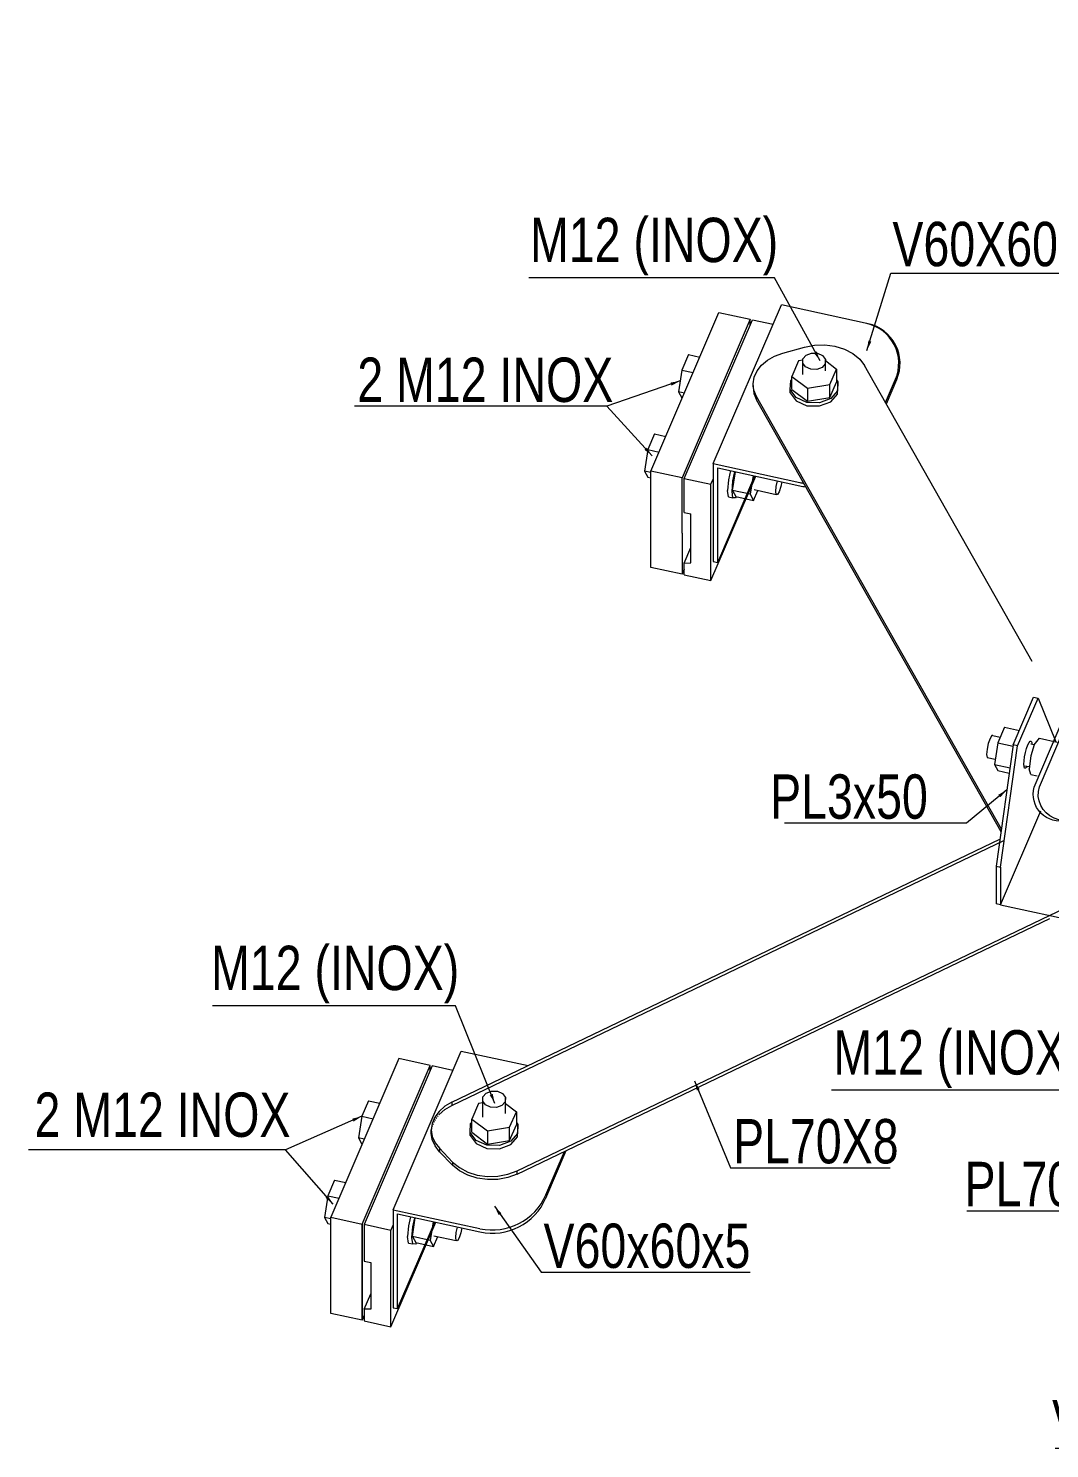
# Model space of a CAD drawing. Header units: millimetres. Extents: x -547695 to 905972, y -1055718 to 167349.
# Drawn here: x -535095 to -534212, y -1053185 to -1051956 of the extents above; entities that cross this region are included whole.
import ezdxf

# ---------------------------------------------------------------- set-up
doc = ezdxf.new("R2010")
doc.units = ezdxf.units.MM
for name, pattern in [('HIDDEN', [9.525, 6.35, -3.175]), ('View- chi tiet Neo Cap Bao Ho$0$XKITLINE00', [0]), ('View- chi tiet Neo Cap Bao Ho$0$XKITLINE01', [4, 1, -1, 1, -1])]:
    doc.linetypes.add(name, pattern=pattern)
for name, color, linetype, lineweight in [('A-FLOR', 5, 'Continuous', 20), ('A-HIDD', 45, 'HIDDEN', 9), ('A-LITE', 9, 'Continuous', 9), ('A-SYMBOLS', 10, 'Continuous', 13), ('View- chi tiet Neo Cap Bao Ho$0$Grid', 1, 'Continuous', 0), ('View- chi tiet Neo Cap Bao Ho$0$NTT-8-THAY', 7, 'Continuous', 18), ('View- chi tiet Neo Cap Bao Ho$0$S281M_STEEL-COL', 4, 'Continuous', 0)]:
    doc.layers.add(name, color=color, linetype=linetype, lineweight=lineweight)
doc.layers.add('View- chi tiet Neo Cap Bao Ho$0$BOLT', color=7, linetype='Continuous')
doc.styles.add('View- chi tiet Neo Cap Bao Ho$0$Style-Arial', font='arial.ttf')
doc.styles.add('VTK_Arial', font='arial.ttf', dxfattribs={"width": 0.8})
doc.dimstyles.new('View- chi tiet Neo Cap Bao Ho$0$DIM 1-350', dxfattribs={"dimscale": 4.2, "dimtxt": 250, "dimasz": 100, "dimexe": 100, "dimexo": 1, "dimgap": 80, "dimtad": 1, "dimdec": 0, "dimzin": 0, "dimdsep": 46, "dimtxsty": 'VTK_Arial', "dimblk": 'ARCHTICK', "dimblk2": 'View- chi tiet Neo Cap Bao Ho$0$_ArchTick', "dimcen": 150, "dimdle": 100, "dimclrd": 256, "dimclre": 256, "dimclrt": 7, "dimadec": 0, "dimazin": 0, "dimtfac": 1, "dimtdec": 0, "dimtix": 1, "dimtmove": 2, "dimatfit": 3, "dimfxl": 1, "dimtvp": 0.833333, "dimtolj": 1, "dimtzin": 0, "dimarcsym": 0})

# ---------------------------------------------------------------- blocks, each defined once
blk = doc.blocks.new('*A1020')
at = {"layer": 'View- chi tiet Neo Cap Bao Ho$0$BOLT', "color": 7, "linetype": 'View- chi tiet Neo Cap Bao Ho$0$XKITLINE00', "lineweight": 0}
for p, q in [((-2304.55, 598.17), (-2305.7, 595.49)), ((-2303.82, 598.29), (-2304.55, 598.17)), ((-2303.82, 598.58), (-2303.78, 599.32)), ((-2303.33, 597.93), (-2303.82, 598.58)), ((-2303.82, 595.8), (-2303.82, 598.58)), ((-2303.78, 599.32), (-2303.23, 599.95)), ((-2303.23, 599.95), (-2302.32, 600.29)), ((-2302.32, 600.29), (-2301.29, 600.27)), ((-2301.29, 600.27), (-2300.41, 599.88)), ((-2299.96, 598.49), (-2300.51, 597.86)), ((-2300.41, 599.88), (-2299.92, 599.22)), ((-2299.92, 599.22), (-2299.96, 598.49)), ((-2299.92, 596.44), (-2299.92, 599.22)), ((-2299.92, 598.19), (-2298.04, 596.75)), ((-2302.45, 597.54), (-2303.33, 597.93)), ((-2301.42, 597.51), (-2302.45, 597.54)), ((-2300.51, 597.86), (-2301.42, 597.51)), ((-2299.19, 594.08), (-2298.04, 596.75)), ((-2298.04, 596.75), (-2298.04, 594.51)), ((-2305.96, 593.21), (-2305.89, 594.76)), ((-2304.94, 591.84), (-2305.96, 593.21)), ((-2305.96, 592.65), (-2305.96, 593.21)), ((-2305.89, 594.76), (-2305.7, 594.97)), ((-2305.7, 595.49), (-2303.02, 593.45)), ((-2305.7, 593.25), (-2305.7, 595.49)), ((-2305.7, 593.25), (-2303.02, 591.2)), ((-2303.02, 593.45), (-2299.19, 594.08)), ((-2303.02, 593.45), (-2303.02, 591.2)), ((-2299.19, 591.83), (-2298.04, 594.51)), ((-2299.19, 591.83), (-2299.19, 594.08)), ((-2298.04, 594.91), (-2297.78, 594.55)), ((-2297.78, 594.55), (-2297.85, 593)), ((-2297.85, 592.44), (-2297.78, 593.99)), ((-2297.78, 593.99), (-2297.78, 594.55)), ((-2305.96, 592.65), (-2304.94, 591.28)), ((-2303.1, 591.02), (-2304.94, 591.84)), ((-2304.94, 591.28), (-2303.1, 590.45)), ((-2300.93, 590.96), (-2303.1, 591.02)), ((-2303.02, 591.2), (-2299.19, 591.83)), ((-2299.01, 591.69), (-2300.93, 590.96)), ((-2300.93, 590.4), (-2299.01, 591.13)), ((-2297.85, 593), (-2299.01, 591.69)), ((-2299.01, 591.13), (-2297.85, 592.44)), ((-2303.1, 590.45), (-2300.93, 590.4))]:
    blk.add_line(p, q, dxfattribs=at)
blk = doc.blocks.new('*A1031')
at = {"layer": 'View- chi tiet Neo Cap Bao Ho$0$BOLT', "color": 7, "linetype": 'View- chi tiet Neo Cap Bao Ho$0$XKITLINE00', "lineweight": 0}
for p, q in [((-2323.43, 598.65), (-2324.58, 595.97)), ((-2323.43, 598.65), (-2321.5, 598.23)), ((-2324.58, 595.97), (-2325.15, 592.25)), ((-2324.58, 595.97), (-2322.64, 595.55)), ((-2324.15, 592.03), (-2325.15, 592.25)), ((-2325.15, 592.25), (-2324.58, 591.21)), ((-2324.58, 591.21), (-2324.51, 591.19)), ((-2329.28, 585.01), (-2330.43, 582.33)), ((-2329.28, 585.01), (-2327.34, 584.59)), ((-2330.43, 582.33), (-2331, 578.61)), ((-2330.43, 582.33), (-2328.49, 581.91)), ((-2329.91, 578.37), (-2331, 578.61)), ((-2331, 578.61), (-2330.43, 577.56)), ((-2316.24, 578.71), (-2316.57, 577.15)), ((-2315.89, 575.31), (-2315.39, 578.52)), ((-2315.8, 576.98), (-2315.47, 578.54)), ((-2330.43, 577.56), (-2329.91, 577.45)), ((-2316.57, 577.15), (-2316.73, 575.29)), ((-2315.97, 575.13), (-2315.8, 576.98)), ((-2312.33, 577.86), (-2312.83, 574.65)), ((-2308.36, 576.01), (-2308.16, 576.95)), ((-2307.39, 576.78), (-2307.56, 575.96)), ((-2316.57, 574.2), (-2316.73, 575.29)), ((-2316.57, 574.2), (-2315.8, 574.04)), ((-2315.8, 574.04), (-2315.97, 575.13)), ((-2312.83, 574.65), (-2315.89, 575.31)), ((-2315.89, 575.31), (-2315.31, 574.27)), ((-2315.35, 574.01), (-2315.8, 574.04)), ((-2315.21, 574.25), (-2315.35, 574.01)), ((-2315.31, 574.27), (-2312.25, 573.6)), ((-2312.83, 574.65), (-2312.25, 573.6)), ((-2312.25, 573.6), (-2311.53, 575.3)), ((-2312.19, 575.44), (-2308.36, 574.61)), ((-2308.44, 575.13), (-2308.36, 576.01)), ((-2308.36, 574.61), (-2308.44, 575.13)), ((-2308.15, 574.59), (-2308.36, 574.61)), ((-2307.86, 575.09), (-2308.15, 574.59)), ((-2307.56, 575.96), (-2307.86, 575.09))]:
    blk.add_line(p, q, dxfattribs=at)
blk = doc.blocks.new('*A1032')
at = {"layer": 'View- chi tiet Neo Cap Bao Ho$0$BOLT', "color": 7, "linetype": 'View- chi tiet Neo Cap Bao Ho$0$XKITLINE00', "lineweight": 0}
for p, q in [((-2268.46, 726.88), (-2269.61, 724.2)), ((-2268.46, 726.88), (-2266.53, 726.46)), ((-2269.61, 724.2), (-2270.19, 720.48)), ((-2269.61, 724.2), (-2267.68, 723.78)), ((-2269.19, 720.26), (-2270.19, 720.48)), ((-2270.19, 720.48), (-2269.61, 719.44)), ((-2269.61, 719.44), (-2269.55, 719.42)), ((-2274.31, 713.24), (-2275.46, 710.56)), ((-2274.31, 713.24), (-2272.38, 712.82)), ((-2275.46, 710.56), (-2276.03, 706.84)), ((-2275.46, 710.56), (-2273.53, 710.14)), ((-2274.94, 706.6), (-2276.03, 706.84)), ((-2276.03, 706.84), (-2275.46, 705.8)), ((-2275.46, 705.8), (-2274.94, 705.68)), ((-2261.6, 705.38), (-2261.77, 703.52)), ((-2261.27, 706.94), (-2261.6, 705.38)), ((-2260.92, 703.54), (-2260.43, 706.76)), ((-2260.84, 705.21), (-2260.51, 706.77)), ((-2257.37, 706.09), (-2257.86, 702.88)), ((-2261.6, 702.44), (-2261.77, 703.52)), ((-2261, 703.36), (-2260.84, 705.21)), ((-2260.84, 702.27), (-2261, 703.36)), ((-2257.86, 702.88), (-2260.92, 703.54)), ((-2260.92, 703.54), (-2260.35, 702.5)), ((-2257.29, 701.83), (-2256.56, 703.53)), ((-2257.22, 703.67), (-2253.4, 702.84)), ((-2253.48, 703.36), (-2253.4, 704.24)), ((-2253.4, 702.84), (-2253.48, 703.36)), ((-2253.4, 704.24), (-2253.2, 705.18)), ((-2252.89, 703.32), (-2253.18, 702.83)), ((-2252.6, 704.19), (-2252.89, 703.32)), ((-2252.42, 705.01), (-2252.6, 704.19)), ((-2261.6, 702.44), (-2260.84, 702.27)), ((-2260.39, 702.24), (-2260.84, 702.27)), ((-2260.25, 702.48), (-2260.39, 702.24)), ((-2260.35, 702.5), (-2257.29, 701.83)), ((-2257.86, 702.88), (-2257.29, 701.83)), ((-2253.18, 702.83), (-2253.4, 702.84))]:
    blk.add_line(p, q, dxfattribs=at)
blk = doc.blocks.new('*A1033')
at = {"layer": 'View- chi tiet Neo Cap Bao Ho$0$BOLT', "color": 7, "linetype": 'View- chi tiet Neo Cap Bao Ho$0$XKITLINE00', "lineweight": 0}
for p, q in [((-2249.58, 725.82), (-2250.73, 723.14)), ((-2248.83, 725.94), (-2249.58, 725.82)), ((-2248.85, 725.41), (-2248.82, 726.15)), ((-2248.37, 724.76), (-2248.85, 725.41)), ((-2248.85, 723.45), (-2248.85, 725.41)), ((-2248.82, 726.15), (-2248.27, 726.78)), ((-2248.27, 726.78), (-2247.35, 727.12)), ((-2247.35, 727.12), (-2246.32, 727.1)), ((-2246.32, 727.1), (-2245.44, 726.71)), ((-2244.99, 725.32), (-2245.54, 724.69)), ((-2245.44, 726.71), (-2244.96, 726.05)), ((-2244.96, 726.05), (-2244.99, 725.32)), ((-2244.96, 724.09), (-2244.96, 726.05)), ((-2244.96, 725.84), (-2243.08, 724.4)), ((-2250.92, 722.4), (-2250.73, 722.62)), ((-2250.73, 723.14), (-2248.05, 721.09)), ((-2250.73, 720.9), (-2250.73, 723.14)), ((-2247.49, 724.37), (-2248.37, 724.76)), ((-2246.45, 724.34), (-2247.49, 724.37)), ((-2245.54, 724.69), (-2246.45, 724.34)), ((-2244.23, 721.72), (-2243.08, 724.4)), ((-2243.08, 724.4), (-2243.08, 722.16)), ((-2243.08, 722.56), (-2242.81, 722.2)), ((-2251, 720.86), (-2250.92, 722.4)), ((-2249.98, 719.49), (-2251, 720.86)), ((-2251, 720.29), (-2251, 720.86)), ((-2251, 720.29), (-2249.98, 718.93)), ((-2250.73, 720.9), (-2248.05, 718.85)), ((-2248.05, 721.09), (-2244.23, 721.72)), ((-2248.05, 721.09), (-2248.05, 718.85)), ((-2244.23, 719.48), (-2243.08, 722.16)), ((-2244.23, 719.48), (-2244.23, 721.72)), ((-2242.89, 720.65), (-2244.04, 719.34)), ((-2244.04, 718.78), (-2242.89, 720.09)), ((-2242.81, 722.2), (-2242.89, 720.65)), ((-2242.89, 720.09), (-2242.81, 721.64)), ((-2242.81, 721.64), (-2242.81, 722.2)), ((-2248.13, 718.66), (-2249.98, 719.49)), ((-2249.98, 718.93), (-2248.13, 718.1)), ((-2245.96, 718.61), (-2248.13, 718.66)), ((-2248.13, 718.1), (-2245.96, 718.05)), ((-2248.05, 718.85), (-2244.23, 719.48)), ((-2244.04, 719.34), (-2245.96, 718.61)), ((-2245.96, 718.05), (-2244.04, 718.78))]:
    blk.add_line(p, q, dxfattribs=at)
blk = doc.blocks.new('View- chi tiet Neo Cap Bao Ho$0$ASDFSD')
at = {"layer": 'View- chi tiet Neo Cap Bao Ho$0$S281M_STEEL-COL', "color": 3, "linetype": 'View- chi tiet Neo Cap Bao Ho$0$XKITLINE00', "lineweight": 0}
for points in [[(628.73, 1205.9), (628.73, 1206.88), (623.37, 1208.05), (611.68, 1180.77), (617.03, 1179.6), (628.73, 1206.88)], [(617.41, 1163.95), (617.03, 1163.06), (611.68, 1164.22), (611.68, 1180.77)]]:
    blk.add_lwpolyline(points, dxfattribs=at)
blk.add_lwpolyline([(617.03, 1163.06), (617.03, 1179.6)], close=True, dxfattribs=at)
blk = doc.blocks.new('View- chi tiet Neo Cap Bao Ho$0$SDAFSA')
at = {"layer": 'View- chi tiet Neo Cap Bao Ho$0$S281M_STEEL-COL', "color": 3, "linetype": 'View- chi tiet Neo Cap Bao Ho$0$XKITLINE00', "lineweight": 0}
for points in [[(630.93, 1206.02), (627.38, 1206.8), (615.69, 1179.51), (615.69, 1173.22), (616.84, 1172.97), (616.84, 1164.99), (615.69, 1164.96), (615.69, 1162.97), (620.28, 1161.97), (620.28, 1178.51), (615.69, 1179.51)], [(620.28, 1161.97), (627.97, 1179.92)], [(620.28, 1178.51), (620.66, 1179.41)], [(615.69, 1164.96), (616.84, 1167.64)]]:
    blk.add_lwpolyline(points, dxfattribs=at)
blk = doc.blocks.new('View- chi tiet Neo Cap Bao Ho$0$DGDSFSS')
at = {"layer": 'View- chi tiet Neo Cap Bao Ho$0$S281M_STEEL-COL', "color": 3, "linetype": 'View- chi tiet Neo Cap Bao Ho$0$XKITLINE00', "lineweight": 0}
for p, q in [((628.46, 1309), (640.16, 1336.28)), ((645.51, 1335.11), (633.82, 1307.83)), ((640.16, 1336.28), (645.51, 1335.11)), ((645.51, 1334.14), (645.51, 1335.11)), ((634.2, 1307.75), (645.89, 1335.03)), ((645.89, 1335.03), (649.44, 1334.26)), ((633.82, 1307.83), (628.46, 1309)), ((628.46, 1292.46), (628.46, 1309)), ((633.82, 1298.32), (633.82, 1307.83)), ((634.2, 1301.9), (634.2, 1307.75)), ((634.2, 1307.75), (638.79, 1306.75)), ((638.79, 1290.2), (646.48, 1308.15)), ((638.79, 1306.75), (639.17, 1307.64)), ((638.79, 1290.2), (638.79, 1306.75)), ((634.2, 1301.9), (635.35, 1301.65)), ((635.35, 1293.22), (635.35, 1301.65)), ((633.82, 1298.32), (633.82, 1291.29)), ((634.2, 1293.19), (635.35, 1295.87)), ((633.82, 1291.29), (628.46, 1292.46)), ((634.2, 1292.18), (633.82, 1291.29)), ((634.2, 1293.19), (635.35, 1293.22)), ((634.2, 1291.2), (634.2, 1293.19)), ((634.2, 1291.2), (638.79, 1290.2))]:
    blk.add_line(p, q, dxfattribs=at)
blk = doc.blocks.new('loxo')
at = {"ltscale": 5}
for points in [[(6956, 3525, -0.939441), (8448, 3525), (9661, -3473, -0.875699), (8169, -3473)], [(8562, 3525, -0.939441), (10054, 3525), (11267, -3473, -0.875699), (9775, -3473)], [(10168, 3525, -0.939441), (11660, 3525), (12873, -3473, -0.875699), (11381, -3473)], [(11774, 3525, -0.939441), (13266, 3525), (14479, -3473, -0.875699), (12987, -3473)], [(13379, 3525, -0.939441), (14872, 3525), (16085, -3473, -0.875699), (14593, -3473)], [(14985, 3525, -0.939441), (16478, 3525), (17691, -3473, -0.875699), (16199, -3473)], [(16591, 3525, -0.939441), (18083, 3525), (19297, -3473, -0.875699), (17804, -3473)], [(18197, 3525, -0.939441), (19689, 3525), (20902, -3473, -0.875699), (19410, -3473)], [(1115, -1062), (-2273, -1062, -0.895276), (-2273, 1106), (1115, 1106)]]:
    blk.add_lwpolyline(points, format="xyb", close=True, dxfattribs=at)
for points in [[(-3114, -493, -0.58035), (-2367, 1297), (1021, 1297), (1115, 1106)], [(30652, -651, 0.616819), (30080, 1276), (28845, 1276)], [(29471, -1050), (29910, -1050, 0.895276), (29910, 1118), (29405, 1118)]]:
    blk.add_lwpolyline(points, format="xyb", dxfattribs=at)
for points in [[(28087, 1276), (26692, 1276), (26522, 1118)], [(1115, 678), (7450, 678)], [(26522, 690), (20187, 690)], [(27552, 1118), (26522, 1118), (26522, -1050), (27540, -1050)], [(26522, -589), (20402, -589)], [(1115, -601), (7671, -601)]]:
    blk.add_lwpolyline(points, dxfattribs=at)
blk.add_ellipse((-858, 19), major_axis=(-928, 0), ratio=0.598449, dxfattribs=at)
at = {"layer": 'A-HIDD', "ltscale": 500}
blk.add_arc((-811, 912), 1317, 222.22706, 311.05557, dxfattribs=at)
blk = doc.blocks.new('_ARCHTICK')
at = {"color": 0, "linetype": 'ByBlock', "const_width": 0.15}
blk.add_lwpolyline([(-0.5, -0.5), (0.5, 0.5)], dxfattribs=at)
blk = doc.blocks.new('View- chi tiet Neo Cap Bao Ho$0$_ArchTick')
at = {"color": 0, "linetype": 'ByBlock', "const_width": 0.15}
blk.add_lwpolyline([(-0.5, -0.5), (0.5, 0.5)], dxfattribs=at)
blk = doc.blocks.new('gcc')
at = {"layer": 'View- chi tiet Neo Cap Bao Ho$0$NTT-8-THAY', "style": 'View- chi tiet Neo Cap Bao Ho$0$Style-Arial', "width": 0.75}
for s, p in [('M12 (INOX) ', (8616, 45495)), ('V60X60X5', (24285, 45319)), ('2 M12 INOX ', (1148, 39445)), ('V60X60X5', (49645, 39498)), ('M12 (INOX) ', (45069, 36228)), ('2 M12 INOX ', (66587, 29501)), ('PL3x50', (18995, 21411)), ('M12 (INOX) ', (-5175, 13996)), ('M12 (INOX) ', (21734, 10342)), ('2 M12 INOX ', (-12810, 7645)), ('PL70X8', (17394, 6498)), ('PL70x8', (27402, 4647)), ('M12 (INOX) ', (46091, 4236)), ('V60x60x5', (9199, 1975)), ('2 M12 INOX ', (52748, -31)), ('V60X60X5', (31190, -5655))]:
    blk.add_text(s, height=1920, dxfattribs=at).set_placement(p)
at = {"layer": 'A-SYMBOLS'}
for points in [[(23186, 41677), (24221, 45018), (33281, 45018)], [(21154, 41227), (19186, 44822), (8570, 44822)], [(15108, 40354), (11932, 39259), (1024, 39259)], [(13897, 37114), (11932, 39259), (1024, 39259)], [(60774, 34129), (58497, 39258), (49829, 39258)], [(57416, 32739), (55709, 35555), (45010, 35555)], [(64418, 29607), (66323, 28942), (77647, 28942)], [(63018, 26641), (66323, 28942), (77647, 28942)], [(29233, 22661), (27483, 21225), (19617, 21225)], [(32343, 20633), (32374, 9669), (21653, 9669)], [(7095, 9091), (5395, 13323), (-5120, 13323)], [(15727, 10067), (17290, 6312), (24191, 6312)], [(1342, 8537), (-1954, 7086), (-13074, 7086)], [(100, 4738), (-1954, 7086), (-13074, 7086)], [(36195, 6735), (34355, 4435), (27503, 4435)], [(7077, 4644), (9095, 1789), (18129, 1789)], [(43605, 583), (46147, 3564), (56731, 3564)], [(49180, -5644), (52484, -590), (63808, -590)], [(50579, -2678), (52484, -590), (63808, -590)], [(43502, -3293), (41244, -5841), (31327, -5841)]]:
    blk.add_leader(points, dimstyle='View- chi tiet Neo Cap Bao Ho$0$DIM 1-350', override={"dimtad": 0}, dxfattribs=at)

msp = doc.modelspace()

# ---------------------------------------------------------------- linework, layer by layer
at = {"lineweight": 0}
msp.add_lwpolyline([(-534254.5, -1052714.7), (-534258.4, -1052713.9)], dxfattribs=at)
at = {"layer": 'A-HIDD', "lineweight": 0, "ltscale": 1000}
msp.add_line((-534228.9, -1052573.2), (-534228.1, -1052573.2), dxfattribs=at)
at = {"layer": 'View- chi tiet Neo Cap Bao Ho$0$BOLT', "color": 7, "linetype": 'View- chi tiet Neo Cap Bao Ho$0$XKITLINE00', "lineweight": 0}
for p, q in [((-534251.2, -1052561.1), (-534257, -1052574.6)), ((-534251.2, -1052561.1), (-534238.3, -1052563.9)), ((-534265.2, -1052575.1), (-534266.3, -1052580.2)), ((-534263.7, -1052570.7), (-534265.2, -1052575.1)), ((-534262.2, -1052568.2), (-534263.7, -1052570.7)), ((-534261.2, -1052568.3), (-534262.2, -1052568.2)), ((-534261.2, -1052568.3), (-534254.9, -1052569.6)), ((-534257, -1052574.6), (-534259.9, -1052593.3)), ((-534257, -1052574.6), (-534243.8, -1052577.5)), ((-534231, -1052576.4), (-534229.9, -1052574.3)), ((-534229.9, -1052574.3), (-534228.9, -1052573.2)), ((-534228.4, -1052575.4), (-534225.8, -1052576)), ((-534228.1, -1052573.2), (-534227.6, -1052574.4)), ((-534227.6, -1052574.4), (-534227.5, -1052575.6)), ((-534266.3, -1052580.2), (-534266.7, -1052584.6)), ((-534266.7, -1052584.6), (-534266.3, -1052587.2)), ((-534266.3, -1052587.2), (-534259.2, -1052588.8)), ((-534234.3, -1052590.1), (-534233.8, -1052586.6)), ((-534233.8, -1052586.6), (-534233, -1052582.9)), ((-534233, -1052582.9), (-534232.1, -1052579.4)), ((-534232.1, -1052579.4), (-534231, -1052576.4)), ((-534228.5, -1052585.9), (-534229.9, -1052597.1)), ((-534225.6, -1052576.3), (-534228.5, -1052585.9)), ((-534259.9, -1052593.3), (-534257, -1052598.6)), ((-534259.9, -1052593.3), (-534246.4, -1052596.2)), ((-534257, -1052598.6), (-534247.1, -1052600.7)), ((-534234.5, -1052593.1), (-534234.3, -1052590.1)), ((-534234.3, -1052595.3), (-534234.5, -1052593.1)), ((-534233.8, -1052596.5), (-534234.3, -1052595.3)), ((-534233, -1052596.6), (-534233.8, -1052596.5)), ((-534233.5, -1052594.4), (-534229.7, -1052595.2)), ((-534232.1, -1052595.5), (-534233, -1052596.6)), ((-534231.7, -1052594.8), (-534232.1, -1052595.5)), ((-534228.5, -1052601.9), (-534229.9, -1052597.1)), ((-534228.5, -1052601.9), (-534222.8, -1052603.1))]:
    msp.add_line(p, q, dxfattribs=at)
for points in [[(-534225.6, -1052576.3), (-534220.9, -1052570.6)], [(-534220.9, -1052570.6), (-534205.6, -1052573.9)]]:
    msp.add_lwpolyline(points, dxfattribs=at)
at = {"layer": 'View- chi tiet Neo Cap Bao Ho$0$S281M_STEEL-COL', "color": 3, "linetype": 'View- chi tiet Neo Cap Bao Ho$0$XKITLINE00', "lineweight": 0}
for p, q in [((-534503, -1052332.9), (-534444.1, -1052195.6)), ((-534369.2, -1052211.9), (-534444.1, -1052195.6)), ((-534424.2, -1052232.1), (-534415.6, -1052230.5)), ((-534415.6, -1052230.5), (-534406.6, -1052230.2)), ((-534406.6, -1052230.2), (-534397.8, -1052231.4)), ((-534397.8, -1052231.4), (-534389.5, -1052233.9)), ((-534461.4, -1052247.8), (-534456.2, -1052243.5)), ((-534456.2, -1052243.5), (-534450, -1052240)), ((-534450, -1052240), (-534443, -1052237.4)), ((-534443, -1052237.4), (-534424.2, -1052232.1)), ((-534389.5, -1052233.9), (-534382.3, -1052237.7)), ((-534382.3, -1052237.7), (-534376.3, -1052242.5)), ((-534376.3, -1052242.5), (-534372.1, -1052248.1)), ((-534467.6, -1052258.2), (-534465.2, -1052252.8)), ((-534465.2, -1052252.8), (-534461.4, -1052247.8)), ((-534227.3, -1052504.2), (-534372.1, -1052248.1)), ((-534468.5, -1052263.8), (-534467.6, -1052258.2)), ((-534467.8, -1052269.4), (-534468.5, -1052263.8)), ((-534468.5, -1052266.6), (-534468.5, -1052263.8)), ((-534468.5, -1052266.6), (-534467.8, -1052272.3)), ((-534354, -1052280.1), (-534345.4, -1052260)), ((-534353.3, -1052281.3), (-534344.3, -1052260.2)), ((-534465.5, -1052274.9), (-534467.8, -1052269.4)), ((-534467.8, -1052272.3), (-534465.5, -1052277.7)), ((-534465.5, -1052277.7), (-534465.5, -1052274.9)), ((-534253.9, -1052649.4), (-534465.5, -1052274.9)), ((-534254.2, -1052651.6), (-534465.5, -1052277.7)), ((-534503, -1052332.9), (-534503, -1052417.6)), ((-534503, -1052332.9), (-534428.1, -1052349.3)), ((-534499.2, -1052418.5), (-534499.2, -1052336.6)), ((-534499.2, -1052336.6), (-534428.1, -1052352.1)), ((-534499.2, -1052418.5), (-534467.1, -1052343.6)), ((-534503, -1052417.6), (-534499.2, -1052418.5)), ((-534243.7, -1052576.4), (-534226, -1052535.2)), ((-534239.8, -1052577.2), (-534222.1, -1052536)), ((-534222.1, -1052536), (-534206.9, -1052573.7)), ((-534243.7, -1052576.4), (-534258.4, -1052681.3)), ((-534254.5, -1052682.2), (-534239.8, -1052577.2)), ((-534239.8, -1052577.2), (-534243.7, -1052576.4)), ((-534254.5, -1052714.7), (-534219.7, -1052633.4)), ((-534729.1, -1052885.5), (-534255.1, -1052658)), ((-534729.1, -1052888.3), (-534251.3, -1052658.9)), ((-534258.4, -1052681.3), (-534254.5, -1052682.2)), ((-534258.4, -1052681.3), (-534258.4, -1052713.9)), ((-534254.5, -1052682.2), (-534254.5, -1052714.7)), ((-534212.2, -1052723.9), (-534143.2, -1052690.8)), ((-534254.5, -1052714.7), (-534165.9, -1052734)), ((-534672.7, -1052945), (-534212.2, -1052723.9)), ((-534672.7, -1052947.8), (-534212.1, -1052726.7)), ((-534779.8, -1052978.6), (-534720.9, -1052841.3)), ((-534720.9, -1052841.3), (-534663.2, -1052853.8)), ((-534735.2, -1052889.1), (-534740.2, -1052893.5)), ((-534740.2, -1052896.3), (-534735.2, -1052891.9)), ((-534729.1, -1052885.5), (-534735.2, -1052889.1)), ((-534735.2, -1052891.9), (-534729.1, -1052888.3)), ((-534729.1, -1052885.5), (-534729.1, -1052888.3)), ((-534647.9, -1052968.5), (-534630.3, -1052927.4)), ((-534647.9, -1052965.6), (-534631.8, -1052928.2)), ((-534779.8, -1052978.6), (-534779.8, -1053063.4)), ((-534779.8, -1052978.6), (-534704.9, -1052995)), ((-534776, -1053064.2), (-534776, -1052982.3)), ((-534776, -1052982.3), (-534704.9, -1052997.8)), ((-534776, -1053064.2), (-534743.9, -1052989.3)), ((-534779.8, -1053063.4), (-534776, -1053064.2))]:
    msp.add_line(p, q, dxfattribs=at)
at = {"layer": 'View- chi tiet Neo Cap Bao Ho$0$S281M_STEEL-COL', "color": 2, "linetype": 'View- chi tiet Neo Cap Bao Ho$0$XKITLINE00', "lineweight": 0}
for p, q in [((-534740.2, -1052893.5), (-534743.9, -1052898.5)), ((-534746.1, -1052903.9), (-534746.9, -1052909.5)), ((-534743.9, -1052898.5), (-534746.1, -1052903.9)), ((-534746.9, -1052912.4), (-534746.9, -1052909.5)), ((-534746.9, -1052909.5), (-534746, -1052915.2)), ((-534746, -1052918), (-534746.9, -1052912.4)), ((-534746, -1052915.2), (-534743.6, -1052920.6)), ((-534743.6, -1052923.4), (-534746, -1052918)), ((-534743.6, -1052920.6), (-534739.8, -1052925.5)), ((-534739.8, -1052928.4), (-534743.6, -1052923.4)), ((-534739.8, -1052925.5), (-534728.4, -1052937.4)), ((-534739.8, -1052925.5), (-534739.8, -1052928.4)), ((-534739.8, -1052928.4), (-534728.4, -1052940.2)), ((-534728.4, -1052937.4), (-534728.4, -1052940.2)), ((-534728.4, -1052937.4), (-534722.5, -1052942.2)), ((-534722.5, -1052945), (-534728.4, -1052940.2)), ((-534722.5, -1052942.2), (-534715.3, -1052946)), ((-534715.3, -1052948.8), (-534722.5, -1052945)), ((-534715.3, -1052946), (-534707.1, -1052948.6)), ((-534707.1, -1052951.4), (-534715.3, -1052948.8)), ((-534707.1, -1052948.6), (-534698.3, -1052949.8)), ((-534698.3, -1052952.6), (-534707.1, -1052951.4)), ((-534698.3, -1052949.8), (-534689.3, -1052949.6)), ((-534689.3, -1052952.4), (-534698.3, -1052952.6)), ((-534689.3, -1052949.6), (-534680.6, -1052947.9)), ((-534680.6, -1052950.7), (-534689.3, -1052952.4)), ((-534680.6, -1052947.9), (-534672.7, -1052945)), ((-534672.7, -1052947.8), (-534680.6, -1052950.7)), ((-534672.7, -1052947.8), (-534672.7, -1052945))]:
    msp.add_line(p, q, dxfattribs=at)
at = {"layer": 'View- chi tiet Neo Cap Bao Ho$0$S281M_STEEL-COL', "color": 2, "linetype": 'View- chi tiet Neo Cap Bao Ho$0$XKITLINE01', "lineweight": 0}
for p, q in [((-534746.7, -1052910.8), (-534746.1, -1052906.7)), ((-534746.1, -1052906.7), (-534743.9, -1052901.3)), ((-534743.9, -1052901.3), (-534740.2, -1052896.3)), ((-534746.9, -1052912.4), (-534746.7, -1052910.8))]:
    msp.add_line(p, q, dxfattribs=at)
at = {"layer": 'View- chi tiet Neo Cap Bao Ho$0$S281M_STEEL-COL', "color": 3, "linetype": 'View- chi tiet Neo Cap Bao Ho$0$XKITLINE00', "lineweight": 0}
msp.add_lwpolyline([(-534226, -1052535.2), (-534222.1, -1052536)], dxfattribs=at)
for centre, radius, start, end in [((-534377.8, -1052246.1), 35.2, 336.7979, 77.6985), ((-534376.7, -1052246.3), 35.2, 336.7979, 77.6985), ((-534417.4, -1052300.1), 50.4, 257.6985, 261.5791), ((-534417.4, -1052302.9), 50.4, 257.6985, 263.5561), ((-534694.1, -1052945.8), 50.4, 257.6985, 336.7979), ((-534694.1, -1052948.6), 50.4, 257.6985, 336.7979)]:
    msp.add_arc(centre, radius, start, end, dxfattribs=at)

# ---------------------------------------------------------------- block references
at = {"lineweight": 0, "xscale": 5.035472480392491, "yscale": 5.035472480392491, "zscale": 5.035472480392491}
for name in ['*A1032', '*A1033', '*A1020', '*A1031']:
    msp.add_blockref(name, (-523101.6, -1055898.8), dxfattribs=at)
at = {"layer": 'A-FLOR', "xscale": 0.02, "yscale": 0.02, "zscale": 0.02}
msp.add_blockref('gcc', (-534833.8, -1053068.5), dxfattribs=at)
at = {"layer": 'A-LITE', "xscale": 0.02061606533107772, "yscale": 0.02061606533107772, "zscale": 0.02061606533107772, "rotation": 66.91676104347663}
msp.add_blockref('loxo', (-534181.7, -1052578.5), dxfattribs=at)
at = {"layer": 'View- chi tiet Neo Cap Bao Ho$0$Grid', "color": 4, "xscale": 5.035472480392491, "yscale": 5.035472480392491, "zscale": 5.035472480392491}
for name, p in [('View- chi tiet Neo Cap Bao Ho$0$DGDSFSS', (-537721.6, -1058930.9)), ('View- chi tiet Neo Cap Bao Ho$0$ASDFSD', (-537913.8, -1058930.9)), ('View- chi tiet Neo Cap Bao Ho$0$SDAFSA', (-537905.2, -1058930.9))]:
    msp.add_blockref(name, p, dxfattribs=at)

doc.saveas('drawing.dxf')
